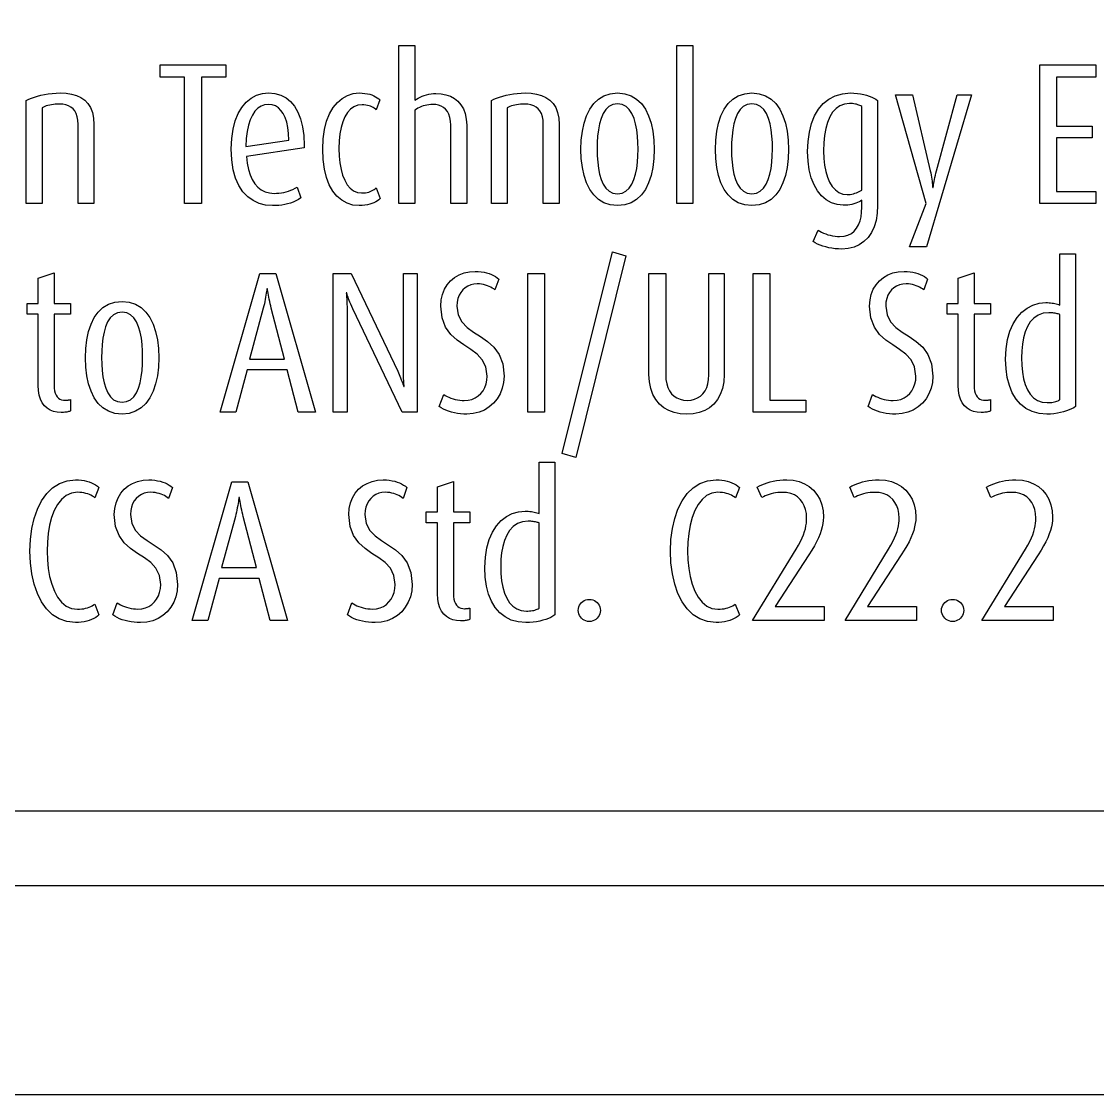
# Model space of a CAD drawing. Header units: inches. Extents: x 0.6 to 61.5, y 0.9 to 41.7.
# Drawn here: x 6.2367 to 6.7266, y 35.0775 to 35.5661 of the extents above; entities that cross this region are included whole.
import ezdxf

# ---------------------------------------------------------------- set-up
doc = ezdxf.new("R2010")
doc.units = ezdxf.units.IN
doc.header["$MEASUREMENT"] = 0
doc.layers.add('ARTWORK', color=2, linetype='Continuous')
doc.layers.add('OBJECT', color=7, linetype='Continuous')

msp = doc.modelspace()

# ---------------------------------------------------------------- linework, layer by layer
at = {"layer": 'ARTWORK'}
for points in [[(3.08339, 37.13846), (7.21339, 37.13846), (7.21339, 35.20646), (3.08339, 35.20646), (3.08339, 37.13846)], [(6.43216, 35.48318), (6.43216, 35.5189), (6.43216, 35.5189), (6.43206, 35.5208), (6.43176, 35.52246), (6.43128, 35.5239), (6.43063, 35.52513), (6.42982, 35.52614), (6.42887, 35.52696), (6.42779, 35.52758), (6.42659, 35.52801), (6.42529, 35.52827), (6.42389, 35.52835), (6.42389, 35.52835), (6.42304, 35.52832), (6.42217, 35.52823), (6.42131, 35.52809), (6.42045, 35.5279), (6.41961, 35.52766), (6.41879, 35.52737), (6.41799, 35.52703), (6.41723, 35.52666), (6.4165, 35.52624), (6.41581, 35.52578), (6.41581, 35.48318), (6.40856, 35.48318), (6.40856, 35.55525), (6.41581, 35.55525), (6.41581, 35.53029), (6.41581, 35.53029), (6.41654, 35.53078), (6.41734, 35.53124), (6.41821, 35.53168), (6.41913, 35.53207), (6.4201, 35.53243), (6.42111, 35.53273), (6.42216, 35.53298), (6.42322, 35.53317), (6.42429, 35.53328), (6.42537, 35.53332), (6.42537, 35.53332), (6.42772, 35.53319), (6.42993, 35.53277), (6.43196, 35.53208), (6.4338, 35.5311), (6.43542, 35.52983), (6.43679, 35.52826), (6.4379, 35.52639), (6.43872, 35.52421), (6.43923, 35.52172), (6.43941, 35.5189), (6.43941, 35.48318), (6.43216, 35.48318), (6.43216, 35.48318)], [(6.53506, 35.55525), (6.54231, 35.55525), (6.54231, 35.48319), (6.53506, 35.48319), (6.53506, 35.55525), (6.53506, 35.55525)], [(6.31862, 35.54084), (6.31862, 35.48319), (6.31099, 35.48319), (6.31099, 35.54084), (6.29988, 35.54084), (6.29988, 35.54635), (6.32973, 35.54635), (6.32973, 35.54084), (6.31862, 35.54084), (6.31862, 35.54084)], [(6.70035, 35.48318), (6.70035, 35.54636), (6.72586, 35.54636), (6.72586, 35.54084), (6.70796, 35.54084), (6.70796, 35.51853), (6.72412, 35.51853), (6.72412, 35.51311), (6.70796, 35.51311), (6.70796, 35.48868), (6.72586, 35.48868), (6.72586, 35.48318), (6.70035, 35.48318), (6.70035, 35.48318)], [(6.26248, 35.48318), (6.26248, 35.51927), (6.26248, 35.51927), (6.26239, 35.52113), (6.2621, 35.52277), (6.26164, 35.52419), (6.26101, 35.52539), (6.26021, 35.52638), (6.25925, 35.52718), (6.25814, 35.52779), (6.25687, 35.52821), (6.25547, 35.52846), (6.25394, 35.52854), (6.25394, 35.52854), (6.25301, 35.52852), (6.2521, 35.52847), (6.25122, 35.52838), (6.25037, 35.52825), (6.24955, 35.52809), (6.24877, 35.5279), (6.24803, 35.52768), (6.24734, 35.52744), (6.2467, 35.52717), (6.24612, 35.52688), (6.24612, 35.48318), (6.23888, 35.48318), (6.23888, 35.53011), (6.23888, 35.53011), (6.24002, 35.5307), (6.24126, 35.53124), (6.24261, 35.53175), (6.24406, 35.5322), (6.2456, 35.5326), (6.24721, 35.53294), (6.2489, 35.53321), (6.25065, 35.53342), (6.25245, 35.53354), (6.2543, 35.53359), (6.2543, 35.53359), (6.25699, 35.53346), (6.25947, 35.53308), (6.26172, 35.53244), (6.26374, 35.53151), (6.26549, 35.53029), (6.26697, 35.52875), (6.26815, 35.5269), (6.26902, 35.52471), (6.26955, 35.52217), (6.26973, 35.51927), (6.26973, 35.48318), (6.26248, 35.48318), (6.26248, 35.48318)], [(6.33919, 35.50467), (6.33919, 35.50467), (6.33948, 35.50159), (6.34, 35.49879), (6.34076, 35.4963), (6.34173, 35.49411), (6.34292, 35.49223), (6.34431, 35.49068), (6.34589, 35.48946), (6.34766, 35.48858), (6.34959, 35.48804), (6.35169, 35.48786), (6.35169, 35.48786), (6.35282, 35.48789), (6.35393, 35.48798), (6.35504, 35.48812), (6.35613, 35.48831), (6.3572, 35.48857), (6.35826, 35.48888), (6.35929, 35.48925), (6.3603, 35.48969), (6.36128, 35.49018), (6.36223, 35.49072), (6.36389, 35.48577), (6.36389, 35.48577), (6.36279, 35.48506), (6.36163, 35.48445), (6.36042, 35.48392), (6.35917, 35.48346), (6.35788, 35.48309), (6.35656, 35.48279), (6.35521, 35.48256), (6.35384, 35.4824), (6.35245, 35.48231), (6.35105, 35.48228), (6.35105, 35.48228), (6.34787, 35.48253), (6.3449, 35.48328), (6.34217, 35.48454), (6.3397, 35.48631), (6.33754, 35.4886), (6.3357, 35.49141), (6.33422, 35.49476), (6.33313, 35.49865), (6.33245, 35.50309), (6.33222, 35.50807), (6.33222, 35.50807), (6.33243, 35.5128), (6.33305, 35.51707), (6.33405, 35.52087), (6.3354, 35.52419), (6.33706, 35.52702), (6.33902, 35.52936), (6.34124, 35.5312), (6.3437, 35.53252), (6.34637, 35.53332), (6.34921, 35.53359), (6.34921, 35.53359), (6.35211, 35.53334), (6.35476, 35.53262), (6.35715, 35.53141), (6.35925, 35.52973), (6.36107, 35.52756), (6.36259, 35.52492), (6.36379, 35.52181), (6.36466, 35.51822), (6.36519, 35.51416), (6.36537, 35.50963), (6.36537, 35.50853), (6.33919, 35.50467), (6.33919, 35.50467)], [(6.39045, 35.48227), (6.39045, 35.48227), (6.38758, 35.48255), (6.38492, 35.48336), (6.38249, 35.4847), (6.38032, 35.48656), (6.37843, 35.48893), (6.37683, 35.49179), (6.37555, 35.49514), (6.37462, 35.49896), (6.37404, 35.50325), (6.37384, 35.50798), (6.37384, 35.50798), (6.37405, 35.51267), (6.37466, 35.51692), (6.37564, 35.52071), (6.37696, 35.52405), (6.3786, 35.52691), (6.38052, 35.52927), (6.38269, 35.53114), (6.38509, 35.53249), (6.38769, 35.5333), (6.39045, 35.53358), (6.39045, 35.53358), (6.3918, 35.53354), (6.39306, 35.53342), (6.39421, 35.53324), (6.39527, 35.53298), (6.39625, 35.53267), (6.39714, 35.5323), (6.39794, 35.53188), (6.39867, 35.53142), (6.39933, 35.53092), (6.39991, 35.53039), (6.39826, 35.52589), (6.39826, 35.52589), (6.39782, 35.52626), (6.39735, 35.52661), (6.39683, 35.52694), (6.39627, 35.52724), (6.39565, 35.52751), (6.39498, 35.52774), (6.39426, 35.52793), (6.39348, 35.52807), (6.39264, 35.52816), (6.39174, 35.52819), (6.39174, 35.52819), (6.3898, 35.52796), (6.38804, 35.52728), (6.38647, 35.52617), (6.38509, 35.52466), (6.38392, 35.52277), (6.38295, 35.5205), (6.38218, 35.5179), (6.38163, 35.51498), (6.3813, 35.51175), (6.38119, 35.50825), (6.38119, 35.50825), (6.3813, 35.50487), (6.38163, 35.50171), (6.38218, 35.49879), (6.38293, 35.49614), (6.38389, 35.49381), (6.38505, 35.49182), (6.3864, 35.49022), (6.38794, 35.48903), (6.38966, 35.48829), (6.39155, 35.48804), (6.39155, 35.48804), (6.39244, 35.48807), (6.39327, 35.48816), (6.39406, 35.48829), (6.39479, 35.48848), (6.39548, 35.48871), (6.39612, 35.48898), (6.3967, 35.48928), (6.39724, 35.48961), (6.39773, 35.48997), (6.39817, 35.49034), (6.40001, 35.48548), (6.40001, 35.48548), (6.39944, 35.48495), (6.39877, 35.48444), (6.39802, 35.48398), (6.39718, 35.48356), (6.39626, 35.48319), (6.39525, 35.48288), (6.39417, 35.48262), (6.393, 35.48243), (6.39176, 35.48231), (6.39045, 35.48227), (6.39045, 35.48227)], [(6.47423, 35.48318), (6.47423, 35.51927), (6.47423, 35.51927), (6.47414, 35.52113), (6.47386, 35.52277), (6.4734, 35.52419), (6.47277, 35.52539), (6.47197, 35.52638), (6.47101, 35.52718), (6.4699, 35.52779), (6.46864, 35.52821), (6.46724, 35.52846), (6.4657, 35.52854), (6.4657, 35.52854), (6.46478, 35.52852), (6.46387, 35.52847), (6.46299, 35.52838), (6.46213, 35.52825), (6.46131, 35.52809), (6.46053, 35.5279), (6.4598, 35.52768), (6.45911, 35.52744), (6.45847, 35.52717), (6.45788, 35.52688), (6.45788, 35.48318), (6.45063, 35.48318), (6.45063, 35.53011), (6.45063, 35.53011), (6.45177, 35.5307), (6.45302, 35.53124), (6.45437, 35.53175), (6.45582, 35.5322), (6.45735, 35.5326), (6.45897, 35.53294), (6.46066, 35.53321), (6.46241, 35.53342), (6.46421, 35.53354), (6.46606, 35.53359), (6.46606, 35.53359), (6.46875, 35.53346), (6.47123, 35.53308), (6.47349, 35.53244), (6.4755, 35.53151), (6.47726, 35.53029), (6.47874, 35.52875), (6.47992, 35.5269), (6.48078, 35.52471), (6.48131, 35.52217), (6.4815, 35.51927), (6.4815, 35.48318), (6.47423, 35.48318), (6.47423, 35.48318)], [(6.50806, 35.48227), (6.50806, 35.48227), (6.50478, 35.4826), (6.50189, 35.48355), (6.49936, 35.48508), (6.49721, 35.48714), (6.49541, 35.48967), (6.49395, 35.49264), (6.49284, 35.496), (6.49205, 35.49969), (6.49159, 35.50367), (6.49143, 35.5079), (6.49143, 35.5079), (6.49159, 35.51216), (6.49205, 35.51617), (6.49284, 35.51988), (6.49395, 35.52324), (6.49541, 35.52621), (6.49721, 35.52874), (6.49936, 35.53079), (6.50189, 35.53231), (6.50478, 35.53325), (6.50806, 35.53358), (6.50806, 35.53358), (6.51134, 35.53325), (6.51424, 35.53231), (6.51677, 35.53079), (6.51894, 35.52874), (6.52075, 35.52621), (6.52222, 35.52324), (6.52334, 35.51988), (6.52414, 35.51617), (6.52461, 35.51216), (6.52477, 35.5079), (6.52477, 35.5079), (6.52461, 35.50367), (6.52414, 35.49969), (6.52334, 35.496), (6.52222, 35.49264), (6.52075, 35.48967), (6.51894, 35.48714), (6.51677, 35.48508), (6.51424, 35.48355), (6.51134, 35.4826), (6.50806, 35.48227), (6.50806, 35.48227)], [(6.56923, 35.48227), (6.56923, 35.48227), (6.56596, 35.4826), (6.56306, 35.48355), (6.56054, 35.48508), (6.55839, 35.48714), (6.55659, 35.48967), (6.55514, 35.49264), (6.55402, 35.496), (6.55324, 35.49969), (6.55277, 35.50367), (6.55262, 35.5079), (6.55262, 35.5079), (6.55277, 35.51216), (6.55324, 35.51617), (6.55402, 35.51988), (6.55514, 35.52324), (6.55659, 35.52621), (6.55839, 35.52874), (6.56054, 35.53079), (6.56306, 35.53231), (6.56596, 35.53325), (6.56923, 35.53358), (6.56923, 35.53358), (6.57251, 35.53325), (6.57541, 35.53231), (6.57795, 35.53079), (6.58011, 35.52874), (6.58193, 35.52621), (6.58339, 35.52324), (6.58452, 35.51988), (6.58531, 35.51617), (6.58578, 35.51216), (6.58594, 35.5079), (6.58594, 35.5079), (6.58578, 35.50367), (6.58531, 35.49969), (6.58452, 35.496), (6.58339, 35.49264), (6.58193, 35.48967), (6.58011, 35.48714), (6.57795, 35.48508), (6.57541, 35.48355), (6.57251, 35.4826), (6.56923, 35.48227), (6.56923, 35.48227)], [(6.61011, 35.46251), (6.61011, 35.46251), (6.60862, 35.46255), (6.60713, 35.46267), (6.60566, 35.46286), (6.60423, 35.46313), (6.60283, 35.46346), (6.6015, 35.46385), (6.60025, 35.46429), (6.59908, 35.46479), (6.59802, 35.46534), (6.59707, 35.46593), (6.59936, 35.47105), (6.59936, 35.47105), (6.6001, 35.4706), (6.60094, 35.47016), (6.60186, 35.46976), (6.60284, 35.46938), (6.60386, 35.46905), (6.60492, 35.46876), (6.606, 35.46853), (6.60708, 35.46835), (6.60814, 35.46824), (6.60918, 35.4682), (6.60918, 35.4682), (6.61121, 35.46837), (6.61299, 35.46887), (6.61453, 35.46966), (6.61584, 35.47072), (6.61693, 35.47204), (6.6178, 35.47358), (6.61846, 35.47533), (6.61893, 35.47725), (6.6192, 35.47932), (6.61929, 35.48152), (6.61929, 35.48475), (6.61929, 35.48475), (6.6187, 35.48435), (6.61805, 35.48398), (6.61732, 35.48364), (6.61653, 35.48334), (6.61569, 35.48308), (6.6148, 35.48286), (6.61387, 35.48269), (6.61289, 35.48256), (6.61188, 35.48248), (6.61085, 35.48245), (6.61085, 35.48245), (6.60805, 35.48273), (6.60545, 35.48356), (6.60308, 35.4849), (6.60096, 35.48674), (6.5991, 35.48905), (6.59754, 35.49181), (6.59628, 35.49499), (6.59536, 35.49858), (6.59479, 35.50255), (6.5946, 35.50687), (6.5946, 35.50687), (6.5948, 35.51148), (6.5954, 35.51575), (6.59641, 35.51965), (6.5978, 35.52314), (6.59958, 35.52618), (6.60174, 35.52875), (6.60427, 35.53081), (6.60717, 35.53233), (6.61044, 35.53326), (6.61407, 35.53358), (6.61407, 35.53358), (6.61569, 35.53353), (6.61725, 35.5334), (6.61874, 35.5332), (6.62015, 35.53292), (6.62147, 35.53258), (6.6227, 35.53218), (6.62381, 35.53174), (6.62482, 35.53125), (6.6257, 35.53073), (6.62646, 35.53019), (6.62646, 35.48237), (6.62646, 35.48237), (6.62628, 35.4788), (6.62574, 35.47554), (6.62485, 35.47261), (6.62364, 35.47002), (6.62211, 35.46779), (6.62027, 35.46593), (6.61814, 35.46445), (6.61573, 35.46338), (6.61305, 35.46273), (6.61011, 35.46251), (6.61011, 35.46251)], [(6.64879, 35.46345), (6.64097, 35.46345), (6.64851, 35.48318), (6.63465, 35.53268), (6.64236, 35.53268), (6.65045, 35.49816), (6.65045, 35.49816), (6.65066, 35.49719), (6.65084, 35.49621), (6.65101, 35.49523), (6.65115, 35.49428), (6.65127, 35.49338), (6.65137, 35.49256), (6.65144, 35.49185), (6.6515, 35.49127), (6.65153, 35.49085), (6.65154, 35.49061), (6.65172, 35.49061), (6.65172, 35.49061), (6.65177, 35.49089), (6.65184, 35.49131), (6.65193, 35.49187), (6.65205, 35.49255), (6.6522, 35.49332), (6.65237, 35.49418), (6.65257, 35.49511), (6.65279, 35.4961), (6.65303, 35.49712), (6.65329, 35.49816), (6.66265, 35.53268), (6.66928, 35.53268), (6.64879, 35.46345), (6.64879, 35.46345)], [(6.34911, 35.52835), (6.34911, 35.52835), (6.34742, 35.52815), (6.34583, 35.52757), (6.34436, 35.5266), (6.34302, 35.52525), (6.34185, 35.52352), (6.34084, 35.52141), (6.34003, 35.51893), (6.33943, 35.51608), (6.33906, 35.51285), (6.33893, 35.50927), (6.35848, 35.5121), (6.35848, 35.5121), (6.35833, 35.51512), (6.35799, 35.51784), (6.35747, 35.52026), (6.35677, 35.52238), (6.3559, 35.52418), (6.35486, 35.52567), (6.35365, 35.52683), (6.35229, 35.52767), (6.35077, 35.52818), (6.34911, 35.52835)], [(6.50806, 35.52865), (6.50806, 35.52865), (6.50595, 35.52834), (6.50417, 35.52745), (6.50269, 35.52606), (6.5015, 35.52423), (6.50056, 35.52203), (6.49985, 35.51954), (6.49934, 35.51682), (6.49901, 35.51394), (6.49883, 35.51097), (6.49878, 35.50798), (6.49878, 35.50798), (6.49884, 35.505), (6.49903, 35.50206), (6.49938, 35.49922), (6.4999, 35.49655), (6.50063, 35.49412), (6.50158, 35.49198), (6.50277, 35.4902), (6.50423, 35.48885), (6.50599, 35.48799), (6.50806, 35.48769), (6.50806, 35.48769), (6.51013, 35.48799), (6.51188, 35.48885), (6.51336, 35.4902), (6.51456, 35.49198), (6.51553, 35.49412), (6.51626, 35.49655), (6.5168, 35.49922), (6.51716, 35.50206), (6.51736, 35.505), (6.51742, 35.50798), (6.51742, 35.50798), (6.51736, 35.51097), (6.51718, 35.51394), (6.51684, 35.51682), (6.51632, 35.51954), (6.51559, 35.52203), (6.51464, 35.52423), (6.51344, 35.52606), (6.51195, 35.52745), (6.51017, 35.52834), (6.50806, 35.52865)], [(6.56923, 35.52865), (6.56923, 35.52865), (6.56712, 35.52834), (6.56534, 35.52745), (6.56387, 35.52606), (6.56267, 35.52423), (6.56174, 35.52203), (6.56103, 35.51954), (6.56052, 35.51682), (6.5602, 35.51394), (6.56002, 35.51097), (6.55996, 35.50798), (6.55996, 35.50798), (6.56002, 35.505), (6.56022, 35.50206), (6.56056, 35.49922), (6.56109, 35.49655), (6.56181, 35.49412), (6.56276, 35.49198), (6.56395, 35.4902), (6.56541, 35.48885), (6.56716, 35.48799), (6.56923, 35.48769), (6.56923, 35.48769), (6.5713, 35.48799), (6.57306, 35.48885), (6.57454, 35.4902), (6.57574, 35.49198), (6.57671, 35.49412), (6.57745, 35.49655), (6.57799, 35.49922), (6.57834, 35.50206), (6.57854, 35.505), (6.5786, 35.50798), (6.5786, 35.50798), (6.57855, 35.51097), (6.57836, 35.51394), (6.57802, 35.51682), (6.5775, 35.51954), (6.57678, 35.52203), (6.57582, 35.52423), (6.57462, 35.52606), (6.57313, 35.52745), (6.57134, 35.52834), (6.56923, 35.52865)], [(6.61929, 35.52745), (6.61929, 35.52745), (6.61889, 35.52767), (6.61845, 35.52788), (6.61798, 35.52808), (6.61747, 35.52826), (6.61692, 35.52842), (6.61634, 35.52856), (6.61572, 35.52867), (6.61505, 35.52876), (6.61435, 35.52881), (6.6136, 35.52883), (6.6136, 35.52883), (6.61133, 35.52856), (6.60931, 35.52778), (6.60754, 35.52652), (6.60601, 35.52482), (6.60473, 35.5227), (6.60368, 35.52021), (6.60288, 35.51738), (6.6023, 35.51424), (6.60196, 35.51082), (6.60185, 35.50716), (6.60185, 35.50716), (6.60196, 35.50381), (6.6023, 35.50069), (6.60286, 35.49781), (6.60364, 35.49521), (6.60463, 35.49292), (6.60583, 35.49098), (6.60723, 35.48942), (6.60883, 35.48826), (6.61062, 35.48755), (6.6126, 35.4873), (6.6126, 35.4873), (6.61331, 35.48733), (6.61403, 35.48741), (6.61474, 35.48753), (6.61545, 35.4877), (6.61615, 35.48791), (6.61683, 35.48815), (6.61749, 35.48841), (6.61812, 35.4887), (6.61872, 35.48901), (6.61929, 35.48933), (6.61929, 35.52745)], [(6.48903, 35.36758), (6.48289, 35.36942), (6.50583, 35.46125), (6.51189, 35.4594), (6.48903, 35.36758), (6.48903, 35.36758)], [(6.70346, 35.38733), (6.70346, 35.38733), (6.69995, 35.38762), (6.6968, 35.38848), (6.694, 35.38988), (6.69156, 35.39179), (6.68949, 35.39418), (6.68779, 35.39702), (6.68646, 35.4003), (6.68551, 35.40397), (6.68493, 35.40801), (6.68474, 35.4124), (6.68474, 35.4124), (6.68497, 35.41709), (6.68565, 35.42135), (6.68674, 35.42516), (6.68821, 35.42851), (6.69003, 35.43138), (6.69215, 35.43376), (6.69455, 35.43564), (6.6972, 35.437), (6.70006, 35.43782), (6.70309, 35.4381), (6.70309, 35.4381), (6.70381, 35.43809), (6.70452, 35.43805), (6.70522, 35.43799), (6.70591, 35.4379), (6.70658, 35.4378), (6.70722, 35.43767), (6.70783, 35.43753), (6.70841, 35.43737), (6.70894, 35.4372), (6.70943, 35.43702), (6.70943, 35.46031), (6.7166, 35.46031), (6.7166, 35.39081), (6.7166, 35.39081), (6.71576, 35.39025), (6.71478, 35.38971), (6.71368, 35.38921), (6.71248, 35.38876), (6.71117, 35.38835), (6.70977, 35.388), (6.70829, 35.38772), (6.70674, 35.3875), (6.70512, 35.38737), (6.70346, 35.38733), (6.70346, 35.38733)], [(6.25475, 35.38806), (6.25475, 35.38806), (6.25294, 35.38819), (6.25127, 35.38856), (6.24974, 35.38918), (6.24837, 35.39004), (6.24718, 35.39115), (6.24617, 35.39251), (6.24536, 35.39411), (6.24477, 35.39595), (6.2444, 35.39804), (6.24428, 35.40037), (6.24428, 35.43279), (6.23924, 35.43279), (6.23924, 35.43774), (6.24428, 35.43774), (6.24428, 35.4492), (6.25154, 35.4516), (6.25154, 35.43774), (6.25907, 35.43774), (6.25907, 35.43279), (6.25154, 35.43279), (6.25154, 35.40055), (6.25154, 35.40055), (6.2516, 35.39915), (6.25178, 35.39793), (6.25206, 35.39687), (6.25245, 35.39598), (6.25294, 35.39525), (6.25352, 35.39466), (6.25419, 35.39421), (6.25495, 35.3939), (6.25578, 35.39372), (6.25668, 35.39366), (6.25668, 35.39366), (6.25695, 35.39366), (6.25721, 35.39367), (6.25746, 35.39368), (6.25771, 35.3937), (6.25794, 35.39373), (6.25817, 35.39376), (6.2584, 35.39379), (6.25863, 35.39383), (6.25885, 35.39388), (6.25907, 35.39394), (6.25907, 35.38881), (6.25907, 35.38881), (6.25882, 35.3887), (6.25852, 35.38859), (6.25818, 35.38848), (6.25779, 35.38838), (6.25736, 35.38829), (6.25689, 35.38822), (6.25639, 35.38815), (6.25587, 35.3881), (6.25532, 35.38807), (6.25475, 35.38806), (6.25475, 35.38806)], [(6.36269, 35.38824), (6.35763, 35.40744), (6.33945, 35.40744), (6.33431, 35.38824), (6.32715, 35.38824), (6.34525, 35.45142), (6.35248, 35.45142), (6.37059, 35.38824), (6.36269, 35.38824), (6.36269, 35.38824)], [(6.41009, 35.38824), (6.38751, 35.43535), (6.38751, 35.43535), (6.38704, 35.43637), (6.38662, 35.43734), (6.38625, 35.43825), (6.38593, 35.4391), (6.38565, 35.43988), (6.3854, 35.44058), (6.3852, 35.44122), (6.38502, 35.44177), (6.38488, 35.44223), (6.38476, 35.4426), (6.38458, 35.4426), (6.38458, 35.4426), (6.38461, 35.44218), (6.38464, 35.44168), (6.38469, 35.44111), (6.38473, 35.44047), (6.38478, 35.43976), (6.38483, 35.43898), (6.38486, 35.43814), (6.3849, 35.43724), (6.38492, 35.43628), (6.38492, 35.43527), (6.38492, 35.38824), (6.3786, 35.38824), (6.3786, 35.45142), (6.38687, 35.45142), (6.40799, 35.40689), (6.40799, 35.40689), (6.40835, 35.40613), (6.40869, 35.40535), (6.40903, 35.40456), (6.40934, 35.40378), (6.40964, 35.40301), (6.40992, 35.40228), (6.41017, 35.40159), (6.4104, 35.40095), (6.41059, 35.40039), (6.41074, 35.39991), (6.41092, 35.39991), (6.41092, 35.39991), (6.41089, 35.40031), (6.41085, 35.40078), (6.41081, 35.40134), (6.41076, 35.40197), (6.41071, 35.40267), (6.41067, 35.40344), (6.41062, 35.40428), (6.41059, 35.40518), (6.41057, 35.40614), (6.41056, 35.40716), (6.41056, 35.45142), (6.41688, 35.45142), (6.41688, 35.38824), (6.41009, 35.38824), (6.41009, 35.38824)], [(6.43951, 35.38733), (6.43951, 35.38733), (6.43805, 35.38737), (6.4366, 35.38748), (6.43518, 35.38767), (6.43379, 35.38793), (6.43246, 35.38825), (6.43118, 35.38864), (6.42998, 35.3891), (6.42886, 35.38961), (6.42784, 35.39019), (6.42693, 35.39082), (6.42894, 35.39632), (6.42894, 35.39632), (6.42965, 35.39584), (6.43044, 35.39539), (6.4313, 35.39497), (6.43221, 35.3946), (6.43318, 35.39427), (6.43418, 35.394), (6.43521, 35.39377), (6.43625, 35.39361), (6.43729, 35.39351), (6.43831, 35.39347), (6.43831, 35.39347), (6.44012, 35.39361), (6.44179, 35.39403), (6.44331, 35.39469), (6.44466, 35.39559), (6.44584, 35.39669), (6.44683, 35.39799), (6.44763, 35.39946), (6.44821, 35.40108), (6.44857, 35.40282), (6.44869, 35.40468), (6.44869, 35.40468), (6.4481, 35.40884), (6.44649, 35.41207), (6.44413, 35.41464), (6.44126, 35.41681), (6.43813, 35.41886), (6.43501, 35.42105), (6.43214, 35.42365), (6.42977, 35.42692), (6.42817, 35.43113), (6.42758, 35.43655), (6.42758, 35.43655), (6.42778, 35.43931), (6.42835, 35.44186), (6.42927, 35.44417), (6.43051, 35.44623), (6.43205, 35.44803), (6.43386, 35.44953), (6.43591, 35.45074), (6.43819, 35.45162), (6.44065, 35.45216), (6.44327, 35.45235), (6.44327, 35.45235), (6.44468, 35.4523), (6.44601, 35.45217), (6.44728, 35.45195), (6.44849, 35.45167), (6.44961, 35.45132), (6.45066, 35.45091), (6.45163, 35.45046), (6.45252, 35.44996), (6.45331, 35.44942), (6.45402, 35.44886), (6.45227, 35.44389), (6.45227, 35.44389), (6.45169, 35.44432), (6.45106, 35.44474), (6.45037, 35.44513), (6.44963, 35.4455), (6.44885, 35.44582), (6.44801, 35.4461), (6.44712, 35.44633), (6.44619, 35.4465), (6.44521, 35.44661), (6.44419, 35.44665), (6.44419, 35.44665), (6.44266, 35.44653), (6.44121, 35.44619), (6.43988, 35.44563), (6.43866, 35.44486), (6.43759, 35.4439), (6.43667, 35.44275), (6.43593, 35.44144), (6.43537, 35.43996), (6.43503, 35.43832), (6.43491, 35.43655), (6.43491, 35.43655), (6.43551, 35.43249), (6.43715, 35.42933), (6.43955, 35.42682), (6.44248, 35.42467), (6.44566, 35.42264), (6.44884, 35.42044), (6.45176, 35.41781), (6.45416, 35.41449), (6.4558, 35.4102), (6.4564, 35.40468), (6.4564, 35.40468), (6.45619, 35.40178), (6.45558, 35.39907), (6.45461, 35.39656), (6.45328, 35.39429), (6.45164, 35.39229), (6.4497, 35.39058), (6.44749, 35.3892), (6.44504, 35.38818), (6.44237, 35.38755), (6.43951, 35.38733), (6.43951, 35.38733)], [(6.46727, 35.45142), (6.47489, 35.45142), (6.47489, 35.38824), (6.46727, 35.38824), (6.46727, 35.45142), (6.46727, 35.45142)], [(6.53955, 35.38724), (6.53955, 35.38724), (6.5366, 35.38743), (6.53386, 35.388), (6.53135, 35.38894), (6.52911, 35.39025), (6.52715, 35.39192), (6.5255, 35.39394), (6.52417, 35.39631), (6.52319, 35.39901), (6.52259, 35.40205), (6.52239, 35.40542), (6.52239, 35.45142), (6.53, 35.45142), (6.53, 35.40524), (6.53, 35.40524), (6.53011, 35.4031), (6.53046, 35.40117), (6.53101, 35.39944), (6.53177, 35.39792), (6.53271, 35.39662), (6.53383, 35.39554), (6.53512, 35.39468), (6.53655, 35.39407), (6.53813, 35.39369), (6.53983, 35.39357), (6.53983, 35.39357), (6.54153, 35.39369), (6.54311, 35.39407), (6.54455, 35.39468), (6.54583, 35.39554), (6.54695, 35.39662), (6.54789, 35.39792), (6.54865, 35.39944), (6.5492, 35.40117), (6.54955, 35.4031), (6.54966, 35.40524), (6.54966, 35.45142), (6.55664, 35.45142), (6.55664, 35.40542), (6.55664, 35.40542), (6.55643, 35.40205), (6.55584, 35.39901), (6.55487, 35.39631), (6.55356, 35.39394), (6.55192, 35.39192), (6.54997, 35.39025), (6.54774, 35.38894), (6.54524, 35.388), (6.54251, 35.38743), (6.53955, 35.38724), (6.53955, 35.38724)], [(6.5698, 35.38824), (6.5698, 35.45142), (6.57742, 35.45142), (6.57742, 35.39374), (6.59384, 35.39374), (6.59384, 35.38824), (6.5698, 35.38824), (6.5698, 35.38824)], [(6.63474, 35.38733), (6.63474, 35.38733), (6.63328, 35.38737), (6.63184, 35.38748), (6.63042, 35.38767), (6.62904, 35.38793), (6.6277, 35.38825), (6.62642, 35.38864), (6.62522, 35.3891), (6.6241, 35.38961), (6.62308, 35.39019), (6.62217, 35.39082), (6.62418, 35.39632), (6.62418, 35.39632), (6.62489, 35.39584), (6.62568, 35.39539), (6.62653, 35.39497), (6.62745, 35.3946), (6.62842, 35.39427), (6.62942, 35.394), (6.63044, 35.39377), (6.63148, 35.39361), (6.63252, 35.39351), (6.63355, 35.39347), (6.63355, 35.39347), (6.63535, 35.39361), (6.63702, 35.39403), (6.63854, 35.39469), (6.63989, 35.39559), (6.64107, 35.39669), (6.64206, 35.39799), (6.64286, 35.39946), (6.64344, 35.40108), (6.6438, 35.40282), (6.64392, 35.40468), (6.64392, 35.40468), (6.64333, 35.40884), (6.64172, 35.41207), (6.63936, 35.41464), (6.63649, 35.41681), (6.63336, 35.41886), (6.63024, 35.42105), (6.62737, 35.42365), (6.625, 35.42692), (6.6234, 35.43113), (6.62281, 35.43655), (6.62281, 35.43655), (6.62301, 35.43931), (6.62358, 35.44186), (6.6245, 35.44417), (6.62574, 35.44623), (6.62728, 35.44803), (6.62909, 35.44953), (6.63114, 35.45074), (6.63342, 35.45162), (6.63588, 35.45216), (6.6385, 35.45235), (6.6385, 35.45235), (6.63991, 35.4523), (6.64124, 35.45217), (6.64252, 35.45195), (6.64372, 35.45167), (6.64484, 35.45132), (6.64589, 35.45091), (6.64686, 35.45046), (6.64775, 35.44996), (6.64855, 35.44942), (6.64925, 35.44886), (6.6475, 35.44389), (6.6475, 35.44389), (6.64693, 35.44432), (6.6463, 35.44474), (6.64561, 35.44513), (6.64488, 35.4455), (6.64409, 35.44582), (6.64325, 35.4461), (6.64237, 35.44633), (6.64144, 35.4465), (6.64046, 35.44661), (6.63943, 35.44665), (6.63943, 35.44665), (6.6379, 35.44653), (6.63646, 35.44619), (6.63512, 35.44563), (6.63391, 35.44486), (6.63283, 35.4439), (6.63191, 35.44275), (6.63117, 35.44144), (6.63062, 35.43996), (6.63028, 35.43832), (6.63016, 35.43655), (6.63016, 35.43655), (6.63076, 35.43249), (6.63239, 35.42933), (6.6348, 35.42682), (6.63772, 35.42467), (6.6409, 35.42264), (6.64408, 35.42044), (6.647, 35.41781), (6.64941, 35.41449), (6.65104, 35.4102), (6.65164, 35.40468), (6.65164, 35.40468), (6.65143, 35.40178), (6.65083, 35.39907), (6.64985, 35.39656), (6.64852, 35.39429), (6.64688, 35.39229), (6.64494, 35.39058), (6.64273, 35.3892), (6.64027, 35.38818), (6.6376, 35.38755), (6.63474, 35.38733), (6.63474, 35.38733)], [(6.67361, 35.38806), (6.67361, 35.38806), (6.6718, 35.38819), (6.67013, 35.38856), (6.6686, 35.38918), (6.66723, 35.39004), (6.66604, 35.39115), (6.66503, 35.39251), (6.66422, 35.39411), (6.66363, 35.39595), (6.66327, 35.39804), (6.66314, 35.40037), (6.66314, 35.43279), (6.65809, 35.43279), (6.65809, 35.43774), (6.66314, 35.43774), (6.66314, 35.4492), (6.67041, 35.4516), (6.67041, 35.43774), (6.67793, 35.43774), (6.67793, 35.43279), (6.67041, 35.43279), (6.67041, 35.40055), (6.67041, 35.40055), (6.67046, 35.39915), (6.67064, 35.39793), (6.67092, 35.39687), (6.67131, 35.39598), (6.6718, 35.39525), (6.67239, 35.39466), (6.67306, 35.39421), (6.67381, 35.3939), (6.67464, 35.39372), (6.67554, 35.39366), (6.67554, 35.39366), (6.67581, 35.39366), (6.67607, 35.39367), (6.67632, 35.39368), (6.67656, 35.3937), (6.6768, 35.39373), (6.67703, 35.39376), (6.67726, 35.39379), (6.67749, 35.39383), (6.67771, 35.39388), (6.67793, 35.39394), (6.67793, 35.38881), (6.67793, 35.38881), (6.67769, 35.3887), (6.67739, 35.38859), (6.67704, 35.38848), (6.67665, 35.38838), (6.67622, 35.38829), (6.67576, 35.38822), (6.67526, 35.38815), (6.67473, 35.3881), (6.67418, 35.38807), (6.67361, 35.38806), (6.67361, 35.38806)], [(6.35038, 35.43563), (6.35038, 35.43563), (6.35016, 35.43657), (6.34994, 35.43757), (6.34972, 35.43859), (6.34951, 35.43961), (6.34931, 35.44061), (6.34913, 35.44156), (6.34896, 35.44243), (6.34883, 35.44321), (6.34872, 35.44386), (6.34865, 35.44435), (6.34845, 35.44435), (6.34845, 35.44435), (6.34839, 35.44383), (6.34829, 35.44317), (6.34817, 35.44239), (6.34803, 35.44152), (6.34787, 35.44057), (6.34769, 35.43958), (6.34749, 35.43857), (6.34728, 35.43756), (6.34704, 35.43657), (6.3468, 35.43563), (6.34056, 35.41239), (6.35645, 35.41239), (6.35038, 35.43563)], [(6.2825, 35.38733), (6.2825, 35.38733), (6.27922, 35.38766), (6.27633, 35.38861), (6.27381, 35.39014), (6.27165, 35.3922), (6.26985, 35.39473), (6.26839, 35.39771), (6.26728, 35.40106), (6.26649, 35.40475), (6.26603, 35.40873), (6.26587, 35.41295), (6.26587, 35.41295), (6.26603, 35.41722), (6.26649, 35.42123), (6.26728, 35.42494), (6.26839, 35.4283), (6.26985, 35.43127), (6.27165, 35.43381), (6.27381, 35.43586), (6.27633, 35.43738), (6.27922, 35.43832), (6.2825, 35.43865), (6.2825, 35.43865), (6.28578, 35.43832), (6.28868, 35.43738), (6.29121, 35.43586), (6.29338, 35.43381), (6.29519, 35.43127), (6.29666, 35.4283), (6.29779, 35.42494), (6.29858, 35.42123), (6.29905, 35.41722), (6.29921, 35.41295), (6.29921, 35.41295), (6.29905, 35.40873), (6.29858, 35.40475), (6.29779, 35.40106), (6.29666, 35.39771), (6.29519, 35.39473), (6.29338, 35.3922), (6.29121, 35.39014), (6.28868, 35.38861), (6.28578, 35.38766), (6.2825, 35.38733), (6.2825, 35.38733)], [(6.2825, 35.4337), (6.2825, 35.4337), (6.28039, 35.43339), (6.27861, 35.43251), (6.27713, 35.43112), (6.27594, 35.42929), (6.275, 35.42709), (6.27429, 35.4246), (6.27378, 35.42188), (6.27345, 35.419), (6.27328, 35.41603), (6.27322, 35.41304), (6.27322, 35.41304), (6.27328, 35.41006), (6.27347, 35.40712), (6.27382, 35.40429), (6.27435, 35.40162), (6.27507, 35.39918), (6.27602, 35.39704), (6.27722, 35.39526), (6.27868, 35.3939), (6.28043, 35.39305), (6.2825, 35.39275), (6.2825, 35.39275), (6.28457, 35.39305), (6.28633, 35.3939), (6.2878, 35.39526), (6.28901, 35.39704), (6.28997, 35.39918), (6.29071, 35.40162), (6.29125, 35.40429), (6.29161, 35.40712), (6.29181, 35.41006), (6.29187, 35.41304), (6.29187, 35.41304), (6.29182, 35.41603), (6.29163, 35.419), (6.29129, 35.42188), (6.29077, 35.4246), (6.29005, 35.42709), (6.28909, 35.42929), (6.28789, 35.43112), (6.2864, 35.43251), (6.28462, 35.43339), (6.2825, 35.4337)], [(6.70943, 35.43269), (6.70943, 35.43269), (6.70906, 35.43282), (6.70865, 35.43295), (6.70821, 35.43307), (6.70775, 35.43318), (6.70726, 35.43328), (6.70674, 35.43336), (6.70621, 35.43343), (6.70565, 35.43348), (6.70507, 35.43351), (6.70448, 35.43352), (6.70448, 35.43352), (6.70183, 35.43323), (6.69954, 35.43239), (6.6976, 35.43106), (6.69599, 35.4293), (6.69468, 35.42717), (6.69365, 35.42473), (6.69289, 35.42204), (6.69237, 35.41915), (6.69207, 35.41613), (6.69198, 35.41303), (6.69198, 35.41303), (6.69208, 35.40961), (6.6924, 35.40639), (6.69293, 35.40343), (6.6937, 35.40075), (6.69471, 35.39839), (6.69597, 35.39638), (6.69748, 35.39476), (6.69926, 35.39356), (6.70131, 35.39282), (6.70364, 35.39256), (6.70364, 35.39256), (6.70435, 35.39258), (6.70505, 35.39262), (6.70572, 35.39268), (6.70637, 35.39278), (6.70698, 35.3929), (6.70756, 35.39304), (6.7081, 35.39321), (6.7086, 35.3934), (6.70904, 35.39361), (6.70943, 35.39385), (6.70943, 35.43269)], [(6.46639, 35.2924), (6.46639, 35.2924), (6.46287, 35.29269), (6.45971, 35.29355), (6.45691, 35.29494), (6.45448, 35.29685), (6.4524, 35.29924), (6.4507, 35.30209), (6.44937, 35.30536), (6.44842, 35.30903), (6.44784, 35.31308), (6.44765, 35.31746), (6.44765, 35.31746), (6.44789, 35.32215), (6.44857, 35.32641), (6.44966, 35.33022), (6.45113, 35.33356), (6.45295, 35.33644), (6.45507, 35.33882), (6.45748, 35.3407), (6.46012, 35.34205), (6.46298, 35.34288), (6.46601, 35.34316), (6.46601, 35.34316), (6.46673, 35.34315), (6.46744, 35.34311), (6.46815, 35.34305), (6.46883, 35.34296), (6.4695, 35.34286), (6.47014, 35.34273), (6.47075, 35.34259), (6.47133, 35.34243), (6.47187, 35.34226), (6.47236, 35.34208), (6.47236, 35.36538), (6.47953, 35.36538), (6.47953, 35.29587), (6.47953, 35.29587), (6.47868, 35.2953), (6.47771, 35.29477), (6.47661, 35.29427), (6.4754, 35.29382), (6.47409, 35.29341), (6.47269, 35.29307), (6.47121, 35.29278), (6.46966, 35.29257), (6.46805, 35.29244), (6.46639, 35.2924), (6.46639, 35.2924)], [(6.26131, 35.2924), (6.26131, 35.2924), (6.25743, 35.29282), (6.25394, 35.29404), (6.25084, 35.29598), (6.24815, 35.2986), (6.24585, 35.30183), (6.24396, 35.30561), (6.24249, 35.30986), (6.24143, 35.31454), (6.24079, 35.31957), (6.24058, 35.3249), (6.24058, 35.3249), (6.24079, 35.33016), (6.24144, 35.33516), (6.24251, 35.33982), (6.24399, 35.34407), (6.24589, 35.34786), (6.24819, 35.35112), (6.25089, 35.35376), (6.25398, 35.35574), (6.25746, 35.35697), (6.26131, 35.3574), (6.26131, 35.3574), (6.26267, 35.35736), (6.26397, 35.35724), (6.26521, 35.35705), (6.26639, 35.35678), (6.26751, 35.35645), (6.26856, 35.35605), (6.26953, 35.3556), (6.27043, 35.35509), (6.27125, 35.35453), (6.27198, 35.35391), (6.27013, 35.34923), (6.27013, 35.34923), (6.26961, 35.34962), (6.26902, 35.34999), (6.26836, 35.35034), (6.26765, 35.35066), (6.26687, 35.35095), (6.26604, 35.35121), (6.26515, 35.35142), (6.2642, 35.35157), (6.26321, 35.35167), (6.26216, 35.35171), (6.26216, 35.35171), (6.25943, 35.35132), (6.25702, 35.35022), (6.25492, 35.34848), (6.25314, 35.34618), (6.25165, 35.3434), (6.25044, 35.3402), (6.24952, 35.33668), (6.24888, 35.3329), (6.24849, 35.32895), (6.24837, 35.3249), (6.24837, 35.3249), (6.2485, 35.32092), (6.24888, 35.31704), (6.24954, 35.31331), (6.25047, 35.30984), (6.25168, 35.30668), (6.25317, 35.30393), (6.25496, 35.30165), (6.25705, 35.29993), (6.25945, 35.29884), (6.26216, 35.29846), (6.26216, 35.29846), (6.26316, 35.29849), (6.26412, 35.29857), (6.26503, 35.29871), (6.2659, 35.2989), (6.26673, 35.29913), (6.2675, 35.2994), (6.26822, 35.29971), (6.26889, 35.30006), (6.2695, 35.30043), (6.27005, 35.30083), (6.27198, 35.29587), (6.27198, 35.29587), (6.27131, 35.29529), (6.27052, 35.29474), (6.26963, 35.29423), (6.26865, 35.29378), (6.26757, 35.29338), (6.26643, 35.29304), (6.26522, 35.29277), (6.26396, 35.29257), (6.26265, 35.29244), (6.26131, 35.2924), (6.26131, 35.2924)], [(6.29091, 35.2924), (6.29091, 35.2924), (6.28945, 35.29244), (6.28801, 35.29255), (6.28659, 35.29274), (6.2852, 35.29299), (6.28387, 35.29331), (6.28259, 35.2937), (6.28139, 35.29416), (6.28027, 35.29467), (6.27925, 35.29524), (6.27834, 35.29587), (6.28035, 35.30137), (6.28035, 35.30137), (6.28106, 35.3009), (6.28184, 35.30045), (6.2827, 35.30004), (6.28362, 35.29967), (6.28458, 35.29934), (6.28558, 35.29906), (6.28661, 35.29884), (6.28765, 35.29868), (6.28869, 35.29857), (6.28971, 35.29854), (6.28971, 35.29854), (6.29152, 35.29868), (6.29319, 35.2991), (6.29471, 35.29976), (6.29606, 35.30066), (6.29724, 35.30176), (6.29823, 35.30306), (6.29903, 35.30452), (6.29961, 35.30614), (6.29997, 35.30788), (6.30009, 35.30973), (6.30009, 35.30973), (6.2995, 35.31389), (6.29789, 35.31712), (6.29553, 35.31969), (6.29266, 35.32187), (6.28953, 35.32392), (6.28641, 35.3261), (6.28354, 35.3287), (6.28117, 35.33197), (6.27957, 35.33619), (6.27898, 35.34161), (6.27898, 35.34161), (6.27918, 35.34437), (6.27975, 35.34692), (6.28067, 35.34923), (6.28191, 35.35129), (6.28345, 35.35308), (6.28526, 35.35459), (6.28731, 35.35579), (6.28959, 35.35667), (6.29205, 35.35722), (6.29467, 35.3574), (6.29467, 35.3574), (6.29608, 35.35736), (6.29741, 35.35722), (6.29868, 35.35701), (6.29989, 35.35673), (6.30101, 35.35638), (6.30206, 35.35598), (6.30303, 35.35552), (6.30392, 35.35502), (6.30471, 35.35448), (6.30542, 35.35391), (6.30367, 35.34894), (6.30367, 35.34894), (6.3031, 35.34938), (6.30246, 35.3498), (6.30178, 35.35019), (6.30104, 35.35055), (6.30026, 35.35088), (6.29942, 35.35116), (6.29854, 35.35139), (6.29761, 35.35156), (6.29663, 35.35167), (6.2956, 35.35171), (6.2956, 35.35171), (6.29407, 35.35159), (6.29263, 35.35125), (6.29129, 35.35069), (6.29007, 35.34992), (6.28899, 35.34896), (6.28807, 35.34782), (6.28733, 35.3465), (6.28678, 35.34502), (6.28643, 35.34338), (6.28631, 35.34161), (6.28631, 35.34161), (6.28691, 35.33755), (6.28855, 35.33439), (6.29096, 35.33188), (6.29388, 35.32974), (6.29706, 35.3277), (6.30024, 35.3255), (6.30317, 35.32288), (6.30558, 35.31955), (6.30721, 35.31526), (6.30781, 35.30973), (6.30781, 35.30973), (6.3076, 35.30684), (6.307, 35.30413), (6.30602, 35.30162), (6.30469, 35.29935), (6.30305, 35.29735), (6.30111, 35.29565), (6.2989, 35.29427), (6.29644, 35.29325), (6.29377, 35.29262), (6.29091, 35.2924), (6.29091, 35.2924)], [(6.34998, 35.29331), (6.34491, 35.31251), (6.32675, 35.31251), (6.32161, 35.29331), (6.31443, 35.29331), (6.33252, 35.35649), (6.33977, 35.35649), (6.35787, 35.29331), (6.34998, 35.29331), (6.34998, 35.29331)], [(6.39768, 35.2924), (6.39768, 35.2924), (6.39622, 35.29244), (6.39477, 35.29255), (6.39334, 35.29274), (6.39196, 35.29299), (6.39062, 35.29331), (6.38935, 35.2937), (6.38815, 35.29416), (6.38703, 35.29467), (6.38601, 35.29524), (6.3851, 35.29587), (6.38711, 35.30137), (6.38711, 35.30137), (6.38781, 35.3009), (6.3886, 35.30045), (6.38946, 35.30004), (6.39037, 35.29967), (6.39134, 35.29934), (6.39234, 35.29906), (6.39336, 35.29884), (6.3944, 35.29868), (6.39544, 35.29857), (6.39647, 35.29854), (6.39647, 35.29854), (6.39828, 35.29868), (6.39995, 35.2991), (6.40147, 35.29976), (6.40282, 35.30066), (6.404, 35.30176), (6.40499, 35.30306), (6.40579, 35.30452), (6.40637, 35.30614), (6.40673, 35.30788), (6.40685, 35.30973), (6.40685, 35.30973), (6.40626, 35.31389), (6.40465, 35.31712), (6.40229, 35.31969), (6.39942, 35.32187), (6.39629, 35.32392), (6.39317, 35.3261), (6.3903, 35.3287), (6.38793, 35.33197), (6.38633, 35.33619), (6.38574, 35.34161), (6.38574, 35.34161), (6.38593, 35.34437), (6.3865, 35.34692), (6.38743, 35.34923), (6.38867, 35.35129), (6.39021, 35.35308), (6.39202, 35.35459), (6.39408, 35.35579), (6.39635, 35.35667), (6.39881, 35.35722), (6.40144, 35.3574), (6.40144, 35.3574), (6.40284, 35.35736), (6.40418, 35.35722), (6.40545, 35.35701), (6.40665, 35.35673), (6.40777, 35.35638), (6.40882, 35.35598), (6.40979, 35.35552), (6.41067, 35.35502), (6.41147, 35.35448), (6.41218, 35.35391), (6.41043, 35.34894), (6.41043, 35.34894), (6.40985, 35.34938), (6.40922, 35.3498), (6.40854, 35.35019), (6.4078, 35.35055), (6.40701, 35.35088), (6.40618, 35.35116), (6.40529, 35.35139), (6.40436, 35.35156), (6.40337, 35.35167), (6.40235, 35.35171), (6.40235, 35.35171), (6.40082, 35.35159), (6.39938, 35.35125), (6.39804, 35.35069), (6.39683, 35.34992), (6.39575, 35.34896), (6.39483, 35.34782), (6.39409, 35.3465), (6.39353, 35.34502), (6.39319, 35.34338), (6.39307, 35.34161), (6.39307, 35.34161), (6.39367, 35.33755), (6.39531, 35.33439), (6.39771, 35.33188), (6.40064, 35.32974), (6.40382, 35.3277), (6.407, 35.3255), (6.40993, 35.32288), (6.41233, 35.31955), (6.41397, 35.31526), (6.41457, 35.30973), (6.41457, 35.30973), (6.41436, 35.30684), (6.41376, 35.30413), (6.41278, 35.30162), (6.41145, 35.29935), (6.40981, 35.29735), (6.40787, 35.29565), (6.40566, 35.29427), (6.40321, 35.29325), (6.40054, 35.29262), (6.39768, 35.2924), (6.39768, 35.2924)], [(6.43654, 35.29313), (6.43654, 35.29313), (6.43473, 35.29326), (6.43305, 35.29363), (6.43152, 35.29424), (6.43015, 35.29511), (6.42896, 35.29622), (6.42795, 35.29757), (6.42715, 35.29917), (6.42656, 35.30102), (6.42619, 35.30311), (6.42607, 35.30544), (6.42607, 35.33784), (6.42101, 35.33784), (6.42101, 35.3428), (6.42607, 35.3428), (6.42607, 35.35427), (6.43333, 35.35666), (6.43333, 35.3428), (6.44086, 35.3428), (6.44086, 35.33784), (6.43333, 35.33784), (6.43333, 35.3056), (6.43333, 35.3056), (6.43339, 35.30421), (6.43356, 35.30298), (6.43385, 35.30193), (6.43424, 35.30104), (6.43473, 35.3003), (6.43531, 35.29971), (6.43598, 35.29927), (6.43673, 35.29896), (6.43757, 35.29877), (6.43847, 35.29872), (6.43847, 35.29872), (6.43874, 35.29872), (6.43899, 35.29873), (6.43924, 35.29874), (6.43949, 35.29876), (6.43973, 35.29878), (6.43996, 35.29881), (6.44019, 35.29885), (6.44041, 35.2989), (6.44064, 35.29895), (6.44086, 35.29901), (6.44086, 35.29387), (6.44086, 35.29387), (6.44061, 35.29375), (6.44031, 35.29364), (6.43997, 35.29354), (6.43958, 35.29344), (6.43915, 35.29335), (6.43868, 35.29328), (6.43818, 35.29322), (6.43766, 35.29317), (6.43711, 35.29314), (6.43654, 35.29313), (6.43654, 35.29313)], [(6.55293, 35.2924), (6.55293, 35.2924), (6.54904, 35.29282), (6.54555, 35.29404), (6.54245, 35.29598), (6.53975, 35.2986), (6.53745, 35.30183), (6.53556, 35.30561), (6.53409, 35.30986), (6.53303, 35.31454), (6.53239, 35.31957), (6.53218, 35.3249), (6.53218, 35.3249), (6.53239, 35.33016), (6.53304, 35.33516), (6.53411, 35.33982), (6.53559, 35.34407), (6.53749, 35.34786), (6.53979, 35.35112), (6.54249, 35.35376), (6.54558, 35.35574), (6.54906, 35.35697), (6.55293, 35.3574), (6.55293, 35.3574), (6.55428, 35.35736), (6.55557, 35.35724), (6.55682, 35.35705), (6.558, 35.35678), (6.55911, 35.35645), (6.56016, 35.35605), (6.56114, 35.3556), (6.56204, 35.35509), (6.56286, 35.35453), (6.56359, 35.35391), (6.56175, 35.34923), (6.56175, 35.34923), (6.56122, 35.34962), (6.56062, 35.34999), (6.55997, 35.35034), (6.55925, 35.35066), (6.55847, 35.35095), (6.55764, 35.35121), (6.55675, 35.35142), (6.5558, 35.35157), (6.55481, 35.35167), (6.55376, 35.35171), (6.55376, 35.35171), (6.55103, 35.35132), (6.54862, 35.35022), (6.54653, 35.34848), (6.54474, 35.34618), (6.54325, 35.3434), (6.54205, 35.3402), (6.54113, 35.33668), (6.54049, 35.3329), (6.54011, 35.32895), (6.53998, 35.3249), (6.53998, 35.3249), (6.54011, 35.32092), (6.5405, 35.31704), (6.54115, 35.31331), (6.54208, 35.30984), (6.54328, 35.30668), (6.54478, 35.30393), (6.54656, 35.30165), (6.54865, 35.29993), (6.55105, 35.29884), (6.55376, 35.29846), (6.55376, 35.29846), (6.55476, 35.29849), (6.55571, 35.29857), (6.55663, 35.29871), (6.5575, 35.2989), (6.55832, 35.29913), (6.5591, 35.2994), (6.55982, 35.29971), (6.56049, 35.30006), (6.5611, 35.30043), (6.56165, 35.30083), (6.56359, 35.29587), (6.56359, 35.29587), (6.56292, 35.29529), (6.56213, 35.29474), (6.56124, 35.29423), (6.56025, 35.29378), (6.55918, 35.29338), (6.55804, 35.29304), (6.55683, 35.29277), (6.55557, 35.29257), (6.55426, 35.29244), (6.55293, 35.2924), (6.55293, 35.2924)], [(6.56957, 35.29331), (6.58942, 35.32582), (6.58942, 35.32582), (6.59048, 35.32765), (6.59139, 35.32935), (6.59214, 35.33093), (6.59275, 35.33242), (6.59323, 35.33381), (6.5936, 35.33513), (6.59387, 35.33639), (6.59404, 35.33761), (6.59414, 35.33879), (6.59417, 35.33995), (6.59417, 35.33995), (6.59405, 35.34199), (6.59369, 35.34388), (6.5931, 35.3456), (6.59229, 35.34714), (6.59126, 35.34847), (6.59001, 35.3496), (6.58856, 35.3505), (6.5869, 35.35115), (6.58504, 35.35156), (6.58299, 35.3517), (6.58299, 35.3517), (6.582, 35.35167), (6.58101, 35.35158), (6.58001, 35.35144), (6.57901, 35.35126), (6.57803, 35.35103), (6.57707, 35.35075), (6.57615, 35.35044), (6.57528, 35.3501), (6.57446, 35.34972), (6.57371, 35.34932), (6.57167, 35.354), (6.57167, 35.354), (6.5727, 35.35459), (6.57381, 35.35513), (6.57499, 35.35563), (6.57624, 35.35607), (6.57756, 35.35646), (6.57894, 35.35678), (6.58039, 35.35704), (6.58189, 35.35723), (6.58346, 35.35735), (6.58508, 35.35739), (6.58508, 35.35739), (6.58801, 35.35719), (6.5907, 35.35661), (6.59315, 35.35565), (6.59534, 35.35435), (6.59724, 35.35272), (6.59883, 35.35078), (6.6001, 35.34855), (6.60104, 35.34605), (6.60161, 35.3433), (6.60181, 35.34032), (6.60181, 35.34032), (6.60175, 35.33892), (6.60157, 35.33747), (6.60126, 35.33596), (6.60083, 35.33439), (6.60025, 35.33274), (6.59954, 35.33102), (6.59869, 35.32922), (6.59768, 35.32733), (6.59652, 35.32534), (6.59519, 35.32324), (6.57985, 35.29964), (6.60207, 35.29964), (6.60207, 35.29331), (6.56957, 35.29331), (6.56957, 35.29331)], [(6.61164, 35.29331), (6.63149, 35.32582), (6.63149, 35.32582), (6.63256, 35.32765), (6.63346, 35.32935), (6.63422, 35.33093), (6.63483, 35.33242), (6.63531, 35.33381), (6.63568, 35.33513), (6.63595, 35.33639), (6.63613, 35.33761), (6.63622, 35.33879), (6.63625, 35.33995), (6.63625, 35.33995), (6.63613, 35.34199), (6.63578, 35.34388), (6.63519, 35.3456), (6.63437, 35.34714), (6.63334, 35.34847), (6.63209, 35.3496), (6.63063, 35.3505), (6.62897, 35.35115), (6.62711, 35.35156), (6.62506, 35.3517), (6.62506, 35.3517), (6.62408, 35.35167), (6.62309, 35.35158), (6.62209, 35.35144), (6.62109, 35.35126), (6.62011, 35.35103), (6.61915, 35.35075), (6.61823, 35.35044), (6.61735, 35.3501), (6.61653, 35.34972), (6.61578, 35.34932), (6.61375, 35.354), (6.61375, 35.354), (6.61478, 35.35459), (6.61589, 35.35513), (6.61707, 35.35563), (6.61832, 35.35607), (6.61964, 35.35646), (6.62102, 35.35678), (6.62247, 35.35704), (6.62397, 35.35723), (6.62554, 35.35735), (6.62716, 35.35739), (6.62716, 35.35739), (6.63008, 35.35719), (6.63278, 35.35661), (6.63523, 35.35565), (6.63741, 35.35435), (6.63931, 35.35272), (6.6409, 35.35078), (6.64218, 35.34855), (6.64311, 35.34605), (6.64368, 35.3433), (6.64388, 35.34032), (6.64388, 35.34032), (6.64382, 35.33892), (6.64364, 35.33747), (6.64334, 35.33596), (6.6429, 35.33439), (6.64233, 35.33274), (6.64162, 35.33102), (6.64077, 35.32922), (6.63976, 35.32733), (6.63859, 35.32534), (6.63727, 35.32324), (6.62192, 35.29964), (6.64416, 35.29964), (6.64416, 35.29331), (6.61164, 35.29331), (6.61164, 35.29331)], [(6.67394, 35.29331), (6.69377, 35.32582), (6.69377, 35.32582), (6.69484, 35.32765), (6.69574, 35.32935), (6.6965, 35.33093), (6.69711, 35.33242), (6.6976, 35.33381), (6.69797, 35.33513), (6.69823, 35.33639), (6.69841, 35.33761), (6.69851, 35.33879), (6.69854, 35.33995), (6.69854, 35.33995), (6.69842, 35.34199), (6.69806, 35.34388), (6.69747, 35.3456), (6.69666, 35.34714), (6.69562, 35.34847), (6.69437, 35.3496), (6.69291, 35.3505), (6.69125, 35.35115), (6.68939, 35.35156), (6.68734, 35.3517), (6.68734, 35.3517), (6.68636, 35.35167), (6.68537, 35.35158), (6.68437, 35.35144), (6.68337, 35.35126), (6.68239, 35.35103), (6.68143, 35.35075), (6.68051, 35.35044), (6.67964, 35.3501), (6.67882, 35.34972), (6.67806, 35.34932), (6.67604, 35.354), (6.67604, 35.354), (6.67707, 35.35459), (6.67818, 35.35513), (6.67936, 35.35563), (6.6806, 35.35607), (6.68192, 35.35646), (6.6833, 35.35678), (6.68475, 35.35704), (6.68626, 35.35723), (6.68783, 35.35735), (6.68945, 35.35739), (6.68945, 35.35739), (6.69237, 35.35719), (6.69507, 35.35661), (6.69751, 35.35565), (6.6997, 35.35435), (6.70159, 35.35272), (6.70319, 35.35078), (6.70446, 35.34855), (6.70539, 35.34605), (6.70597, 35.3433), (6.70616, 35.34032), (6.70616, 35.34032), (6.7061, 35.33892), (6.70592, 35.33747), (6.70562, 35.33596), (6.70519, 35.33439), (6.70462, 35.33274), (6.7039, 35.33102), (6.70305, 35.32922), (6.70204, 35.32733), (6.70088, 35.32534), (6.69955, 35.32324), (6.68422, 35.29964), (6.70644, 35.29964), (6.70644, 35.29331), (6.67394, 35.29331), (6.67394, 35.29331)], [(6.33766, 35.34069), (6.33766, 35.34069), (6.33744, 35.34163), (6.33722, 35.34263), (6.337, 35.34365), (6.33679, 35.34468), (6.33659, 35.34567), (6.3364, 35.34662), (6.33624, 35.3475), (6.33611, 35.34827), (6.336, 35.34892), (6.33593, 35.34942), (6.33573, 35.34942), (6.33573, 35.34942), (6.33566, 35.3489), (6.33557, 35.34824), (6.33545, 35.34746), (6.33531, 35.34658), (6.33515, 35.34564), (6.33497, 35.34465), (6.33477, 35.34363), (6.33455, 35.34262), (6.33432, 35.34163), (6.33408, 35.34069), (6.32784, 35.31746), (6.34373, 35.31746), (6.33766, 35.34069)], [(6.47236, 35.33776), (6.47236, 35.33776), (6.47198, 35.33789), (6.47158, 35.33802), (6.47114, 35.33814), (6.47068, 35.33824), (6.47019, 35.33834), (6.46967, 35.33842), (6.46913, 35.33849), (6.46858, 35.33853), (6.468, 35.33857), (6.4674, 35.33858), (6.4674, 35.33858), (6.46475, 35.33828), (6.46247, 35.33744), (6.46053, 35.33611), (6.45892, 35.33436), (6.4576, 35.33223), (6.45658, 35.32979), (6.45581, 35.3271), (6.45529, 35.32422), (6.455, 35.3212), (6.4549, 35.3181), (6.4549, 35.3181), (6.455, 35.31467), (6.45532, 35.31146), (6.45586, 35.30849), (6.45663, 35.30582), (6.45764, 35.30346), (6.45889, 35.30145), (6.4604, 35.29983), (6.46218, 35.29863), (6.46423, 35.29789), (6.46657, 35.29763), (6.46657, 35.29763), (6.46728, 35.29764), (6.46797, 35.29768), (6.46865, 35.29775), (6.46929, 35.29784), (6.46991, 35.29796), (6.47049, 35.2981), (6.47103, 35.29827), (6.47153, 35.29846), (6.47197, 35.29867), (6.47236, 35.29891), (6.47236, 35.33776)], [(6.49524, 35.29285), (6.49524, 35.29285), (6.49443, 35.29291), (6.49366, 35.29311), (6.49294, 35.29342), (6.49227, 35.29383), (6.49168, 35.29434), (6.49117, 35.29493), (6.49076, 35.29559), (6.49045, 35.29632), (6.49025, 35.29709), (6.49019, 35.2979), (6.49019, 35.2979), (6.49025, 35.29873), (6.49045, 35.29952), (6.49076, 35.30024), (6.49117, 35.30091), (6.49168, 35.30149), (6.49227, 35.302), (6.49294, 35.3024), (6.49366, 35.30271), (6.49443, 35.30289), (6.49524, 35.30296), (6.49524, 35.30296), (6.49605, 35.30289), (6.49682, 35.30271), (6.49754, 35.3024), (6.4982, 35.302), (6.49879, 35.30149), (6.4993, 35.30091), (6.49971, 35.30024), (6.50002, 35.29952), (6.50022, 35.29873), (6.50028, 35.2979), (6.50028, 35.2979), (6.50022, 35.29709), (6.50002, 35.29632), (6.49971, 35.29559), (6.4993, 35.29493), (6.49879, 35.29434), (6.4982, 35.29383), (6.49754, 35.29342), (6.49682, 35.29311), (6.49605, 35.29291), (6.49524, 35.29285), (6.49524, 35.29285)], [(6.66062, 35.29285), (6.66062, 35.29285), (6.65981, 35.29291), (6.65903, 35.29311), (6.65831, 35.29342), (6.65765, 35.29383), (6.65705, 35.29434), (6.65655, 35.29493), (6.65613, 35.29559), (6.65582, 35.29632), (6.65563, 35.29709), (6.65556, 35.2979), (6.65556, 35.2979), (6.65563, 35.29873), (6.65582, 35.29952), (6.65613, 35.30024), (6.65655, 35.30091), (6.65705, 35.30149), (6.65765, 35.302), (6.65831, 35.3024), (6.65903, 35.30271), (6.65981, 35.30289), (6.66062, 35.30296), (6.66062, 35.30296), (6.66143, 35.30289), (6.66219, 35.30271), (6.66291, 35.3024), (6.66358, 35.302), (6.66417, 35.30149), (6.66467, 35.30091), (6.66509, 35.30024), (6.6654, 35.29952), (6.66559, 35.29873), (6.66566, 35.2979), (6.66566, 35.2979), (6.66559, 35.29709), (6.6654, 35.29632), (6.66509, 35.29559), (6.66467, 35.29493), (6.66417, 35.29434), (6.66358, 35.29383), (6.66291, 35.29342), (6.66219, 35.29311), (6.66143, 35.29291), (6.66062, 35.29285), (6.66062, 35.29285)]]:
    msp.add_lwpolyline(points, dxfattribs=at)
at = {"layer": 'OBJECT'}
for p, q in [((34.16918, 35.17246), (1.29918, 35.17246)), ((1.29918, 35.07746), (34.16918, 35.07746))]:
    msp.add_line(p, q, dxfattribs=at)

doc.saveas('drawing.dxf')
